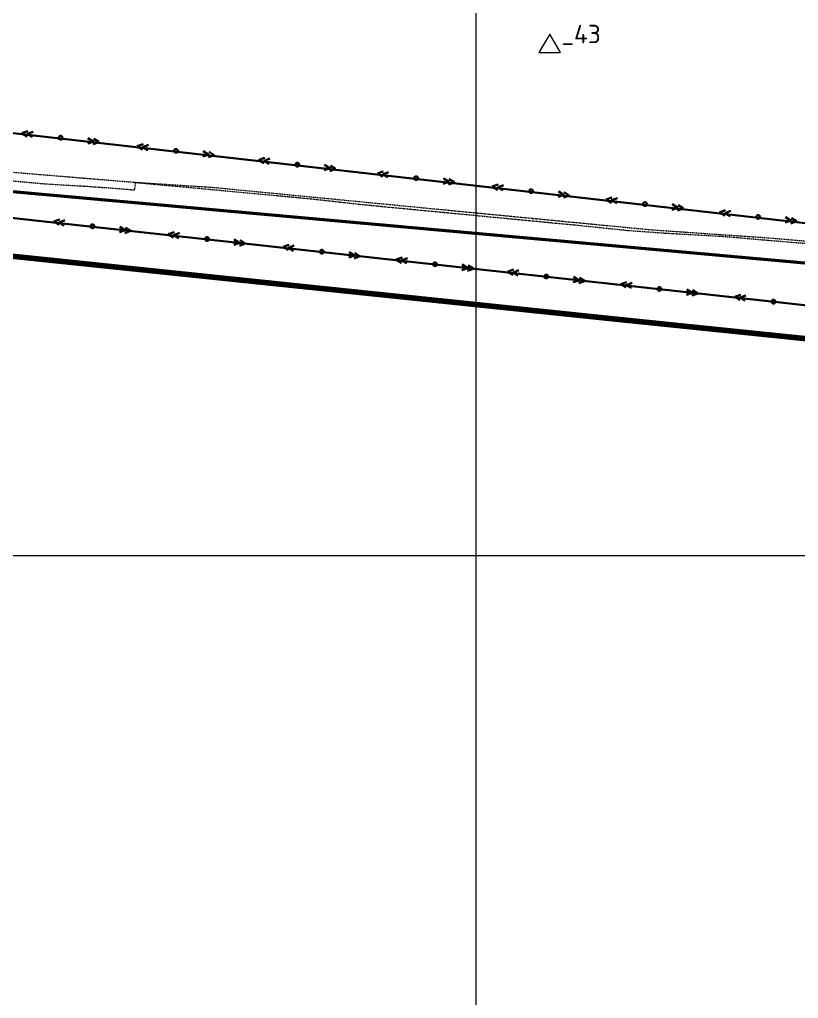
# Model space of a CAD drawing. Header units: millimetres. Extents: x 519 to 9564855, y -810 to 5021775.
# Drawn here: x 9525257 to 9526525, y 4994278 to 4995873 of the extents above; entities that cross this region are included whole.
import ezdxf

# ---------------------------------------------------------------- set-up
doc = ezdxf.new("R2010")
doc.units = ezdxf.units.MM
doc.header["$LTSCALE"] = 2
doc.header["$MEASUREMENT"] = 0
doc.linetypes.add('Podzemka', pattern=[5, 2, -1, 2])
for name, color, linetype in [('AL_PIP_CRUDE OIL', 210, 'Continuous'), ('CONTROL', 7, 'Continuous'), ('GRID_PULKOVO', 7, 'Continuous'), ('ROAD_ASF', 9, 'Continuous'), ('ROAD_GROUND', 9, 'Continuous')]:
    doc.layers.add(name, color=color, linetype=linetype)
for name, color, linetype, lineweight in [('Водопровод', 5, 'Continuous', 30), ('Электро', 1, 'Continuous', 30), ('Электроснаб', 1, 'Continuous', 18), ('Электроснабжене', 1, 'Continuous', 18)]:
    doc.layers.add(name, color=color, linetype=linetype, lineweight=lineweight)
doc.styles.add('Elect', font='isocpeur.ttf')

msp = doc.modelspace()

# ---------------------------------------------------------------- linework, layer by layer
at = {"layer": 'AL_PIP_CRUDE OIL', "lineweight": 60, "const_width": 5}
msp.add_lwpolyline([(9523408.96955, 5008589.07215), (9522866.96955, 5008436.07215), (9522326.96955, 5007087.07215), (9522313.96594, 5006750.08943), (9522363.50455, 5006330.19015), (9523532.73502, 5003851.53167), (9523509.9659, 5003501.17422), (9523544.63322, 5003488.85485), (9523203.95221, 5002551.92724), (9523207.94138, 5002504.46778), (9521587.24018, 4997999.63007), (9523708.12981, 4995731.08727), (9526814.15531, 4995451.17542), (9528489.4409, 4995215.37355), (9528594.43514, 4995358.95224), (9530593.64001, 4995059.64331), (9530879.24426, 4994914.43479), (9530977.35799, 4994842.68501), (9531002.94658, 4994841.81396), (9531002.94658, 4994841.81396), (9531002.94648, 4994841.81391)], dxfattribs=at)
at = {"layer": 'CONTROL', "color": 6, "lineweight": 0}
for p, q in [((9526120.14003, 4995849.36605), (9526102.73011, 4995819.34812)), ((9526120.14003, 4995849.36605), (9526102.73011, 4995819.34812)), ((9526137.54995, 4995819.34812), (9526120.14003, 4995849.36605)), ((9526137.54995, 4995819.34812), (9526120.14003, 4995849.36605)), ((9526102.73011, 4995819.34812), (9526137.54995, 4995819.34812)), ((9526102.73011, 4995819.34812), (9526137.54995, 4995819.34812))]:
    msp.add_line(p, q, dxfattribs=at)
at = {"layer": 'GRID_PULKOVO', "lineweight": 0}
for p, q in [((9526000, 5011000), (9526000, 4992000)), ((9519000, 4995000), (9533000, 4995000))]:
    msp.add_line(p, q, dxfattribs=at)
at = {"layer": 'ROAD_ASF', "lineweight": 0}
for points in [[(9528298.2867, 4995168.93136), (9526231.21481, 4995381.48735), (9523869.78115, 4995627.69086), (9523645.75861, 4995653.60503), (9523591.51173, 4995661.52648), (9523474.39828, 4995680.98455), (9523360.83194, 4995715.36281), (9523200.35695, 4995774.30053), (9522942.1872, 4995891.78385), (9522657.92062, 4996081.52179), (9522497.5187, 4996228.7826), (9521885.14489, 4996878.97331), (9521737.23529, 4997056.36456), (9521526.30791, 4997406.20512)], [(9528299.337, 4995174.855), (9526231.837, 4995387.455), (9523870.437, 4995633.655), (9523646.537, 4995659.555), (9523592.437, 4995667.455), (9523475.76488, 4995686.83974), (9523362.737, 4995721.055), (9523202.637, 4995779.855), (9522945.1143, 4995897.04387), (9522661.637, 4996086.255), (9522501.737, 4996233.055), (9521889.637, 4996882.955), (9521742.137, 4997059.855), (9521531.837, 4997408.655)]]:
    msp.add_lwpolyline(points, dxfattribs=at)
at = {"layer": 'ROAD_GROUND', "color": 8, "lineweight": 0, "const_width": 9}
msp.add_lwpolyline([(9528298.81185, 4995171.89318), (9526231.52379, 4995384.4714), (9523870.10908, 4995630.67293), (9523646.14781, 4995656.58002), (9523591.97436, 4995664.49074), (9523475.08158, 4995683.91215), (9523361.78447, 4995718.2089), (9523201.49697, 4995777.07777), (9522943.65075, 4995894.41386), (9522659.77881, 4996083.8884), (9522499.62785, 4996230.9188), (9521887.39094, 4996880.96416), (9521739.68614, 4997058.10978), (9521529.07245, 4997407.43006)], dxfattribs=at)
at = {"layer": 'Водопровод', "linetype": 'Podzemka', "lineweight": 0, "ltscale": 0.5}
for points in [[(9521809.05861, 4997801.17492), (9522321.28486, 4997251.24444), (9522848.09461, 4996690.34295), (9523018.04254, 4996508.29052), (9523474.44343, 4996019.34995), (9523726.43358, 4995763.56926), (9523744.07352, 4995759.63526), (9524100.88532, 4995720.85887), (9524418.9719, 4995696.8346), (9524721.48043, 4995667.5756), (9525443.73324, 4995607.90442), (9525570.37635, 4995599.69793), (9526108.40371, 4995547.55865), (9526286.02644, 4995530.48459), (9526475.15533, 4995517.41433), (9526683.99455, 4995499.87704), (9526817.43808, 4995482.55757), (9527010.89284, 4995452.72098), (9527327.42458, 4995409.488), (9527594.44513, 4995374.98379), (9527801.7804, 4995344.91779)], [(9526619.19127, 4995500.90065), (9526467.72208, 4995513.589), (9526400.7494, 4995519.35715), (9526308.73709, 4995524.43746), (9526247.05585, 4995528.92859), (9526161.6782, 4995537.76436), (9525988.85229, 4995554.3441), (9525819.39589, 4995570.64559), (9525724.48014, 4995581.10008), (9525445.42851, 4995607.0655), (9525443.89333, 4995594.70901), (9525426.65275, 4995596.48759), (9525367.90968, 4995600.6669), (9525295.64245, 4995605.01899), (9525140.60436, 4995619.3383)]]:
    msp.add_lwpolyline(points, dxfattribs=at)
at = {"layer": 'Электро'}
for p, q in [((9523675.71145, 4995866.21379), (9529559.83969, 4995197.83227)), ((9529578.83595, 4995072.17117), (9523696.51523, 4995720.48046)), ((9525270.37211, 4995691.23696), (9525260.81773, 4995687.79231)), ((9525260.81773, 4995687.79231), (9525269.33845, 4995682.4704)), ((9525269.81098, 4995686.47797), (9525279.14426, 4995690.20265)), ((9525278.14014, 4995681.68655), (9525269.81098, 4995686.47797)), ((9525377.3916, 4995674.30118), (9525367.86675, 4995671.10699)), ((9525377.6127, 4995674.02115), (9525368.39914, 4995679.93267)), ((9525386.16375, 4995673.26686), (9525376.86, 4995669.79266)), ((9525386.19328, 4995673.51734), (9525377.89366, 4995678.55922)), ((9525458.14922, 4995669.90725), (9525448.59484, 4995666.4626)), ((9525457.5881, 4995665.14826), (9525466.92138, 4995668.87294)), ((9525448.59484, 4995666.4626), (9525457.11557, 4995661.14069)), ((9525465.91726, 4995660.35684), (9525457.5881, 4995665.14826)), ((9525565.16871, 4995652.97147), (9525555.64386, 4995649.77728)), ((9525565.38981, 4995652.69144), (9525556.17625, 4995658.60296)), ((9525573.94087, 4995651.93715), (9525564.63712, 4995648.46295)), ((9525573.9704, 4995652.18762), (9525565.67078, 4995657.22951)), ((9525655.5883, 4995647.48003), (9525646.03392, 4995644.03538)), ((9525646.03392, 4995644.03538), (9525654.55464, 4995638.71347)), ((9525655.02717, 4995642.72104), (9525664.36045, 4995646.44572)), ((9525663.35633, 4995637.92962), (9525655.02717, 4995642.72104)), ((9525762.82889, 4995630.26422), (9525753.61533, 4995636.17574)), ((9525762.60779, 4995630.54425), (9525753.08294, 4995627.35007)), ((9525771.37994, 4995629.50993), (9525762.0762, 4995626.03573)), ((9525771.40947, 4995629.76041), (9525763.10985, 4995634.80229)), ((9525849.10707, 4995625.49812), (9525839.55269, 4995622.05347)), ((9525839.55269, 4995622.05347), (9525848.07341, 4995616.73156)), ((9525848.54594, 4995620.73913), (9525857.87923, 4995624.46381)), ((9525856.8751, 4995615.94771), (9525848.54594, 4995620.73913)), ((9525956.12656, 4995608.56234), (9525946.60171, 4995605.36816)), ((9525956.34766, 4995608.28232), (9525947.1341, 4995614.19383)), ((9525964.89871, 4995607.52802), (9525955.59497, 4995604.05382)), ((9525964.92825, 4995607.7785), (9525956.62862, 4995612.82038)), ((9526036.25747, 4995604.2396), (9526026.70309, 4995600.79495)), ((9526026.70309, 4995600.79495), (9526035.22382, 4995595.47304)), ((9526035.69634, 4995599.48061), (9526045.02963, 4995603.20529)), ((9526044.02551, 4995594.68919), (9526035.69634, 4995599.48061)), ((9526143.49806, 4995587.02379), (9526134.2845, 4995592.93531)), ((9526152.07865, 4995586.51997), (9526143.77902, 4995591.56186)), ((9526143.27696, 4995587.30382), (9526133.75211, 4995584.10963)), ((9526152.04912, 4995586.2695), (9526142.74537, 4995582.7953)), ((9526221.58588, 4995583.18804), (9526212.0315, 4995579.74339)), ((9526212.0315, 4995579.74339), (9526220.55223, 4995574.42147)), ((9526221.02475, 4995578.42905), (9526230.35804, 4995582.15373)), ((9526229.35392, 4995573.63763), (9526221.02475, 4995578.42905)), ((9526328.82647, 4995565.97223), (9526319.61291, 4995571.88375)), ((9526328.60537, 4995566.25226), (9526319.08052, 4995563.05807)), ((9526337.37753, 4995565.21794), (9526328.07378, 4995561.74373)), ((9526337.40706, 4995565.46841), (9526329.10743, 4995570.5103)), ((9526406.09353, 4995562.22971), (9526396.53915, 4995558.78506)), ((9526396.53915, 4995558.78506), (9526405.05987, 4995553.46314)), ((9526405.5324, 4995557.47072), (9526414.86568, 4995561.1954)), ((9526413.86156, 4995552.6793), (9526405.5324, 4995557.47072)), ((9525322.07551, 4995547.09054), (9525312.50381, 4995543.69431)), ((9525312.50381, 4995543.69431), (9525320.99749, 4995538.32932)), ((9525321.4903, 4995542.33445), (9525330.84232, 4995546.01183)), ((9525329.79509, 4995537.50093), (9525321.4903, 4995542.33445)), ((9526513.11302, 4995545.29393), (9526503.58817, 4995542.09974)), ((9526513.33412, 4995545.0139), (9526504.12056, 4995550.92542)), ((9526521.88517, 4995544.25961), (9526512.58142, 4995540.7854)), ((9526521.9147, 4995544.51008), (9526513.61508, 4995549.55197)), ((9525429.00789, 4995529.61316), (9525419.46699, 4995526.46724)), ((9525429.22757, 4995529.33202), (9525420.04405, 4995535.2901)), ((9525437.77469, 4995528.53444), (9525428.45347, 4995525.10738)), ((9525437.80549, 4995528.78476), (9525429.5315, 4995533.86861)), ((9525508.65828, 4995526.49676), (9525499.08659, 4995523.10052)), ((9525508.07307, 4995521.74066), (9525517.42509, 4995525.41804)), ((9525499.08659, 4995523.10052), (9525507.58026, 4995517.73554)), ((9525516.37787, 4995516.90714), (9525508.07307, 4995521.74066)), ((9525615.59066, 4995509.01937), (9525606.04976, 4995505.87345)), ((9525615.81034, 4995508.73823), (9525606.62683, 4995514.69632)), ((9525624.35747, 4995507.94066), (9525615.03625, 4995504.5136)), ((9525624.38827, 4995508.19098), (9525616.11427, 4995513.27482)), ((9525695.51319, 4995505.87293), (9525685.94149, 4995502.4767)), ((9525685.94149, 4995502.4767), (9525694.43516, 4995497.11171)), ((9525694.92798, 4995501.11684), (9525704.28, 4995504.79422)), ((9525703.23277, 4995496.28332), (9525694.92798, 4995501.11684)), ((9525802.66525, 4995488.11441), (9525793.48173, 4995494.07249)), ((9525811.24317, 4995487.56715), (9525802.96918, 4995492.651)), ((9525802.44557, 4995488.39555), (9525792.90467, 4995485.24963)), ((9525811.21237, 4995487.31683), (9525801.89115, 4995483.88977)), ((9525879.86944, 4995485.5249), (9525870.29775, 4995482.12866)), ((9525870.29775, 4995482.12866), (9525878.79142, 4995476.76367)), ((9525879.28423, 4995480.7688), (9525888.63625, 4995484.44618)), ((9525887.58903, 4995475.93528), (9525879.28423, 4995480.7688)), ((9525986.80182, 4995468.04751), (9525977.26092, 4995464.90159)), ((9525987.0215, 4995467.76637), (9525977.83799, 4995473.72446)), ((9525995.56862, 4995466.9688), (9525986.24741, 4995463.54174)), ((9525995.59942, 4995467.21912), (9525987.32543, 4995472.30296)), ((9526061.07176, 4995465.52497), (9526051.50006, 4995462.12873)), ((9526051.50006, 4995462.12873), (9526059.99373, 4995456.76375)), ((9526060.48654, 4995460.76888), (9526069.83857, 4995464.44626)), ((9526068.79134, 4995455.93535), (9526060.48654, 4995460.76888)), ((9526168.00414, 4995448.04758), (9526158.46324, 4995444.90166)), ((9526168.22382, 4995447.76644), (9526159.0403, 4995453.72453)), ((9526176.77094, 4995446.96887), (9526167.44972, 4995443.54181)), ((9526176.80174, 4995447.21919), (9526168.52775, 4995452.30303)), ((9526245.42801, 4995445.17693), (9526235.85631, 4995441.7807)), ((9526235.85631, 4995441.7807), (9526244.34998, 4995436.41571)), ((9526244.84279, 4995440.42084), (9526254.19482, 4995444.09822)), ((9526253.14759, 4995435.58732), (9526244.84279, 4995440.42084)), ((9526352.58006, 4995427.41841), (9526343.39655, 4995433.37649)), ((9526361.15799, 4995426.87115), (9526352.884, 4995431.95499)), ((9526352.36038, 4995427.69955), (9526342.81948, 4995424.55363)), ((9526361.12719, 4995426.62083), (9526351.80597, 4995423.19377)), ((9526430.95947, 4995424.69918), (9526421.38778, 4995421.30295)), ((9526421.38778, 4995421.30295), (9526429.88145, 4995415.93796)), ((9526430.37426, 4995419.94309), (9526439.72628, 4995423.62047)), ((9526438.67906, 4995415.10957), (9526430.37426, 4995419.94309))]:
    msp.add_line(p, q, dxfattribs=at)
for centre, start, end in [((9525323.95938, 4995680.31748), 283.87180398, 103.87180398), ((9525323.95938, 4995680.31748), 103.87180398, 283.87180398), ((9525511.7365, 4995658.98777), 103.8718042, 283.8718042), ((9525511.7365, 4995658.98777), 283.8718042, 103.8718042), ((9525709.17557, 4995636.56055), 103.87180661, 283.87180661), ((9525709.17557, 4995636.56055), 283.87180661, 103.87180661), ((9525902.69434, 4995614.57864), 103.87180617, 283.87180617), ((9525902.69434, 4995614.57864), 283.87180617, 103.87180617), ((9526089.84475, 4995593.32012), 103.87181321, 283.87181321), ((9526089.84475, 4995593.32012), 283.87181321, 103.87181321), ((9526275.17316, 4995572.26855), 103.87180639, 283.87180639), ((9526275.17316, 4995572.26855), 283.87180639, 103.87180639), ((9526459.6808, 4995551.31022), 103.87181343, 283.87181343), ((9526459.6808, 4995551.31022), 283.87181343, 103.87181343), ((9525375.60681, 4995535.89989), 103.58174038, 283.58174038), ((9525375.60681, 4995535.89989), 283.58174038, 103.58174038), ((9525562.18959, 4995515.30611), 103.58173127, 283.58173127), ((9525562.18959, 4995515.30611), 283.58173127, 103.58173127), ((9525749.04449, 4995494.68229), 103.58173818, 283.58173808), ((9525749.04449, 4995494.68229), 283.58173808, 103.58173818), ((9525933.40075, 4995474.33425), 103.58174027, 283.58174038), ((9525933.40075, 4995474.33425), 283.58174038, 103.58174027), ((9526114.60306, 4995454.33432), 103.58173818, 283.58173818), ((9526114.60306, 4995454.33432), 283.58173818, 103.58173818), ((9526298.95931, 4995433.98628), 103.58173093, 283.58173093), ((9526298.95931, 4995433.98628), 283.58173093, 103.58173093), ((9526484.49078, 4995413.50853), 103.58172907, 283.58172907), ((9526484.49078, 4995413.50853), 283.58172907, 103.58172907)]:
    msp.add_arc(centre, 3, start, end, dxfattribs=at)
at = {"layer": 'Электроснаб', "color": 1, "lineweight": 0}
for p, q in [((9523675.71145, 4995866.21379), (9529559.83969, 4995197.83227)), ((9529578.83595, 4995072.17117), (9523696.51523, 4995720.48046)), ((9525270.37211, 4995691.23696), (9525260.81773, 4995687.79231)), ((9525260.81773, 4995687.79231), (9525269.33845, 4995682.4704)), ((9525269.81098, 4995686.47797), (9525279.14426, 4995690.20265)), ((9525278.14014, 4995681.68655), (9525269.81098, 4995686.47797)), ((9525377.3916, 4995674.30118), (9525367.86675, 4995671.10699)), ((9525377.6127, 4995674.02115), (9525368.39914, 4995679.93267)), ((9525386.16375, 4995673.26686), (9525376.86, 4995669.79266)), ((9525386.19328, 4995673.51734), (9525377.89366, 4995678.55922)), ((9525458.14922, 4995669.90725), (9525448.59484, 4995666.4626)), ((9525457.5881, 4995665.14826), (9525466.92138, 4995668.87294)), ((9525448.59484, 4995666.4626), (9525457.11557, 4995661.14069)), ((9525465.91726, 4995660.35684), (9525457.5881, 4995665.14826)), ((9525565.16871, 4995652.97147), (9525555.64386, 4995649.77728)), ((9525565.38981, 4995652.69144), (9525556.17625, 4995658.60296)), ((9525573.94087, 4995651.93715), (9525564.63712, 4995648.46295)), ((9525573.9704, 4995652.18762), (9525565.67078, 4995657.22951)), ((9525655.5883, 4995647.48003), (9525646.03392, 4995644.03538)), ((9525646.03392, 4995644.03538), (9525654.55464, 4995638.71347)), ((9525655.02717, 4995642.72104), (9525664.36045, 4995646.44572)), ((9525663.35633, 4995637.92962), (9525655.02717, 4995642.72104)), ((9525762.82889, 4995630.26422), (9525753.61533, 4995636.17574)), ((9525762.60779, 4995630.54425), (9525753.08294, 4995627.35007)), ((9525771.37994, 4995629.50993), (9525762.0762, 4995626.03573)), ((9525771.40947, 4995629.76041), (9525763.10985, 4995634.80229)), ((9525849.10707, 4995625.49812), (9525839.55269, 4995622.05347)), ((9525839.55269, 4995622.05347), (9525848.07341, 4995616.73156)), ((9525848.54594, 4995620.73913), (9525857.87923, 4995624.46381)), ((9525856.8751, 4995615.94771), (9525848.54594, 4995620.73913)), ((9525956.12656, 4995608.56234), (9525946.60171, 4995605.36816)), ((9525956.34766, 4995608.28232), (9525947.1341, 4995614.19383)), ((9525964.89871, 4995607.52802), (9525955.59497, 4995604.05382)), ((9525964.92825, 4995607.7785), (9525956.62862, 4995612.82038)), ((9526036.25747, 4995604.2396), (9526026.70309, 4995600.79495)), ((9526026.70309, 4995600.79495), (9526035.22382, 4995595.47304)), ((9526035.69634, 4995599.48061), (9526045.02963, 4995603.20529)), ((9526044.02551, 4995594.68919), (9526035.69634, 4995599.48061)), ((9526143.49806, 4995587.02379), (9526134.2845, 4995592.93531)), ((9526152.07865, 4995586.51997), (9526143.77902, 4995591.56186)), ((9526143.27696, 4995587.30382), (9526133.75211, 4995584.10963)), ((9526152.04912, 4995586.2695), (9526142.74537, 4995582.7953)), ((9526221.58588, 4995583.18804), (9526212.0315, 4995579.74339)), ((9526212.0315, 4995579.74339), (9526220.55223, 4995574.42147)), ((9526221.02475, 4995578.42905), (9526230.35804, 4995582.15373)), ((9526229.35392, 4995573.63763), (9526221.02475, 4995578.42905)), ((9526328.82647, 4995565.97223), (9526319.61291, 4995571.88375)), ((9526328.60537, 4995566.25226), (9526319.08052, 4995563.05807)), ((9526337.37753, 4995565.21794), (9526328.07378, 4995561.74373)), ((9526337.40706, 4995565.46841), (9526329.10743, 4995570.5103)), ((9526406.09353, 4995562.22971), (9526396.53915, 4995558.78506)), ((9526396.53915, 4995558.78506), (9526405.05987, 4995553.46314)), ((9526405.5324, 4995557.47072), (9526414.86568, 4995561.1954)), ((9526413.86156, 4995552.6793), (9526405.5324, 4995557.47072)), ((9525322.07551, 4995547.09054), (9525312.50381, 4995543.69431)), ((9525312.50381, 4995543.69431), (9525320.99749, 4995538.32932)), ((9525321.4903, 4995542.33445), (9525330.84232, 4995546.01183)), ((9525329.79509, 4995537.50093), (9525321.4903, 4995542.33445)), ((9526513.11302, 4995545.29393), (9526503.58817, 4995542.09974)), ((9526513.33412, 4995545.0139), (9526504.12056, 4995550.92542)), ((9526521.88517, 4995544.25961), (9526512.58142, 4995540.7854)), ((9526521.9147, 4995544.51008), (9526513.61508, 4995549.55197)), ((9525429.00789, 4995529.61316), (9525419.46699, 4995526.46724)), ((9525429.22757, 4995529.33202), (9525420.04405, 4995535.2901)), ((9525437.77469, 4995528.53444), (9525428.45347, 4995525.10738)), ((9525437.80549, 4995528.78476), (9525429.5315, 4995533.86861)), ((9525508.65828, 4995526.49676), (9525499.08659, 4995523.10052)), ((9525508.07307, 4995521.74066), (9525517.42509, 4995525.41804)), ((9525499.08659, 4995523.10052), (9525507.58026, 4995517.73554)), ((9525516.37787, 4995516.90714), (9525508.07307, 4995521.74066)), ((9525615.59066, 4995509.01937), (9525606.04976, 4995505.87345)), ((9525615.81034, 4995508.73823), (9525606.62683, 4995514.69632)), ((9525624.35747, 4995507.94066), (9525615.03625, 4995504.5136)), ((9525624.38827, 4995508.19098), (9525616.11427, 4995513.27482)), ((9525695.51319, 4995505.87293), (9525685.94149, 4995502.4767)), ((9525685.94149, 4995502.4767), (9525694.43516, 4995497.11171)), ((9525694.92798, 4995501.11684), (9525704.28, 4995504.79422)), ((9525703.23277, 4995496.28332), (9525694.92798, 4995501.11684)), ((9525802.66525, 4995488.11441), (9525793.48173, 4995494.07249)), ((9525811.24317, 4995487.56715), (9525802.96918, 4995492.651)), ((9525802.44557, 4995488.39555), (9525792.90467, 4995485.24963)), ((9525811.21237, 4995487.31683), (9525801.89115, 4995483.88977)), ((9525879.86944, 4995485.5249), (9525870.29775, 4995482.12866)), ((9525870.29775, 4995482.12866), (9525878.79142, 4995476.76367)), ((9525879.28423, 4995480.7688), (9525888.63625, 4995484.44618)), ((9525887.58903, 4995475.93528), (9525879.28423, 4995480.7688)), ((9525986.80182, 4995468.04751), (9525977.26092, 4995464.90159)), ((9525987.0215, 4995467.76637), (9525977.83799, 4995473.72446)), ((9525995.56862, 4995466.9688), (9525986.24741, 4995463.54174)), ((9525995.59942, 4995467.21912), (9525987.32543, 4995472.30296)), ((9526061.07176, 4995465.52497), (9526051.50006, 4995462.12873)), ((9526051.50006, 4995462.12873), (9526059.99373, 4995456.76375)), ((9526060.48654, 4995460.76888), (9526069.83857, 4995464.44626)), ((9526068.79134, 4995455.93535), (9526060.48654, 4995460.76888)), ((9526168.00414, 4995448.04758), (9526158.46324, 4995444.90166)), ((9526168.22382, 4995447.76644), (9526159.0403, 4995453.72453)), ((9526176.77094, 4995446.96887), (9526167.44972, 4995443.54181)), ((9526176.80174, 4995447.21919), (9526168.52775, 4995452.30303)), ((9526245.42801, 4995445.17693), (9526235.85631, 4995441.7807)), ((9526235.85631, 4995441.7807), (9526244.34998, 4995436.41571)), ((9526244.84279, 4995440.42084), (9526254.19482, 4995444.09822)), ((9526253.14759, 4995435.58732), (9526244.84279, 4995440.42084)), ((9526352.58006, 4995427.41841), (9526343.39655, 4995433.37649)), ((9526361.15799, 4995426.87115), (9526352.884, 4995431.95499)), ((9526352.36038, 4995427.69955), (9526342.81948, 4995424.55363)), ((9526361.12719, 4995426.62083), (9526351.80597, 4995423.19377)), ((9526430.95947, 4995424.69918), (9526421.38778, 4995421.30295)), ((9526421.38778, 4995421.30295), (9526429.88145, 4995415.93796)), ((9526430.37426, 4995419.94309), (9526439.72628, 4995423.62047)), ((9526438.67906, 4995415.10957), (9526430.37426, 4995419.94309))]:
    msp.add_line(p, q, dxfattribs=at)
for centre, start, end in [((9525323.95938, 4995680.31748), 283.87180398, 103.87180398), ((9525323.95938, 4995680.31748), 103.87180398, 283.87180398), ((9525511.7365, 4995658.98777), 103.8718042, 283.8718042), ((9525511.7365, 4995658.98777), 283.8718042, 103.8718042), ((9525709.17557, 4995636.56055), 103.87180661, 283.87180661), ((9525709.17557, 4995636.56055), 283.87180661, 103.87180661), ((9525902.69434, 4995614.57864), 103.87180617, 283.87180617), ((9525902.69434, 4995614.57864), 283.87180617, 103.87180617), ((9526089.84475, 4995593.32012), 103.87181321, 283.87181321), ((9526089.84475, 4995593.32012), 283.87181321, 103.87181321), ((9526275.17316, 4995572.26855), 103.87180639, 283.87180639), ((9526275.17316, 4995572.26855), 283.87180639, 103.87180639), ((9526459.6808, 4995551.31022), 103.87181343, 283.87181343), ((9526459.6808, 4995551.31022), 283.87181343, 103.87181343), ((9525375.60681, 4995535.89989), 103.58174038, 283.58174038), ((9525375.60681, 4995535.89989), 283.58174038, 103.58174038), ((9525562.18959, 4995515.30611), 103.58173127, 283.58173127), ((9525562.18959, 4995515.30611), 283.58173127, 103.58173127), ((9525749.04449, 4995494.68229), 103.58173818, 283.58173808), ((9525749.04449, 4995494.68229), 283.58173808, 103.58173818), ((9525933.40075, 4995474.33425), 103.58174027, 283.58174038), ((9525933.40075, 4995474.33425), 283.58174038, 103.58174027), ((9526114.60306, 4995454.33432), 103.58173818, 283.58173818), ((9526114.60306, 4995454.33432), 283.58173818, 103.58173818), ((9526298.95931, 4995433.98628), 103.58173093, 283.58173093), ((9526298.95931, 4995433.98628), 283.58173093, 103.58173093), ((9526484.49078, 4995413.50853), 103.58172907, 283.58172907), ((9526484.49078, 4995413.50853), 283.58172907, 103.58172907)]:
    msp.add_arc(centre, 3, start, end, dxfattribs=at)
at = {"layer": 'Электроснабжене', "color": 1, "lineweight": 0}
for p, q in [((9523675.71145, 4995866.21379), (9529559.83969, 4995197.83227)), ((9529578.83595, 4995072.17117), (9523696.51523, 4995720.48046)), ((9525270.37211, 4995691.23696), (9525260.81773, 4995687.79231)), ((9525260.81773, 4995687.79231), (9525269.33845, 4995682.4704)), ((9525269.81098, 4995686.47797), (9525279.14426, 4995690.20265)), ((9525278.14014, 4995681.68655), (9525269.81098, 4995686.47797)), ((9525377.3916, 4995674.30118), (9525367.86675, 4995671.10699)), ((9525377.6127, 4995674.02115), (9525368.39914, 4995679.93267)), ((9525386.16375, 4995673.26686), (9525376.86, 4995669.79266)), ((9525386.19328, 4995673.51734), (9525377.89366, 4995678.55922)), ((9525458.14922, 4995669.90725), (9525448.59484, 4995666.4626)), ((9525457.5881, 4995665.14826), (9525466.92138, 4995668.87294)), ((9525448.59484, 4995666.4626), (9525457.11557, 4995661.14069)), ((9525465.91726, 4995660.35684), (9525457.5881, 4995665.14826)), ((9525565.16871, 4995652.97147), (9525555.64386, 4995649.77728)), ((9525565.38981, 4995652.69144), (9525556.17625, 4995658.60296)), ((9525573.94087, 4995651.93715), (9525564.63712, 4995648.46295)), ((9525573.9704, 4995652.18762), (9525565.67078, 4995657.22951)), ((9525655.5883, 4995647.48003), (9525646.03392, 4995644.03538)), ((9525646.03392, 4995644.03538), (9525654.55464, 4995638.71347)), ((9525655.02717, 4995642.72104), (9525664.36045, 4995646.44572)), ((9525663.35633, 4995637.92962), (9525655.02717, 4995642.72104)), ((9525762.82889, 4995630.26422), (9525753.61533, 4995636.17574)), ((9525762.60779, 4995630.54425), (9525753.08294, 4995627.35007)), ((9525771.37994, 4995629.50993), (9525762.0762, 4995626.03573)), ((9525771.40947, 4995629.76041), (9525763.10985, 4995634.80229)), ((9525849.10707, 4995625.49812), (9525839.55269, 4995622.05347)), ((9525839.55269, 4995622.05347), (9525848.07341, 4995616.73156)), ((9525848.54594, 4995620.73913), (9525857.87923, 4995624.46381)), ((9525856.8751, 4995615.94771), (9525848.54594, 4995620.73913)), ((9525956.12656, 4995608.56234), (9525946.60171, 4995605.36816)), ((9525956.34766, 4995608.28232), (9525947.1341, 4995614.19383)), ((9525964.89871, 4995607.52802), (9525955.59497, 4995604.05382)), ((9525964.92825, 4995607.7785), (9525956.62862, 4995612.82038)), ((9526036.25747, 4995604.2396), (9526026.70309, 4995600.79495)), ((9526026.70309, 4995600.79495), (9526035.22382, 4995595.47304)), ((9526035.69634, 4995599.48061), (9526045.02963, 4995603.20529)), ((9526044.02551, 4995594.68919), (9526035.69634, 4995599.48061)), ((9526143.49806, 4995587.02379), (9526134.2845, 4995592.93531)), ((9526152.07865, 4995586.51997), (9526143.77902, 4995591.56186)), ((9526143.27696, 4995587.30382), (9526133.75211, 4995584.10963)), ((9526152.04912, 4995586.2695), (9526142.74537, 4995582.7953)), ((9526221.58588, 4995583.18804), (9526212.0315, 4995579.74339)), ((9526212.0315, 4995579.74339), (9526220.55223, 4995574.42147)), ((9526221.02475, 4995578.42905), (9526230.35804, 4995582.15373)), ((9526229.35392, 4995573.63763), (9526221.02475, 4995578.42905)), ((9526328.82647, 4995565.97223), (9526319.61291, 4995571.88375)), ((9526328.60537, 4995566.25226), (9526319.08052, 4995563.05807)), ((9526337.37753, 4995565.21794), (9526328.07378, 4995561.74373)), ((9526337.40706, 4995565.46841), (9526329.10743, 4995570.5103)), ((9526406.09353, 4995562.22971), (9526396.53915, 4995558.78506)), ((9526396.53915, 4995558.78506), (9526405.05987, 4995553.46314)), ((9526405.5324, 4995557.47072), (9526414.86568, 4995561.1954)), ((9526413.86156, 4995552.6793), (9526405.5324, 4995557.47072)), ((9525322.07551, 4995547.09054), (9525312.50381, 4995543.69431)), ((9525312.50381, 4995543.69431), (9525320.99749, 4995538.32932)), ((9525321.4903, 4995542.33445), (9525330.84232, 4995546.01183)), ((9525329.79509, 4995537.50093), (9525321.4903, 4995542.33445)), ((9526513.11302, 4995545.29393), (9526503.58817, 4995542.09974)), ((9526513.33412, 4995545.0139), (9526504.12056, 4995550.92542)), ((9526521.88517, 4995544.25961), (9526512.58142, 4995540.7854)), ((9526521.9147, 4995544.51008), (9526513.61508, 4995549.55197)), ((9525429.00789, 4995529.61316), (9525419.46699, 4995526.46724)), ((9525429.22757, 4995529.33202), (9525420.04405, 4995535.2901)), ((9525437.77469, 4995528.53444), (9525428.45347, 4995525.10738)), ((9525437.80549, 4995528.78476), (9525429.5315, 4995533.86861)), ((9525508.65828, 4995526.49676), (9525499.08659, 4995523.10052)), ((9525508.07307, 4995521.74066), (9525517.42509, 4995525.41804)), ((9525499.08659, 4995523.10052), (9525507.58026, 4995517.73554)), ((9525516.37787, 4995516.90714), (9525508.07307, 4995521.74066)), ((9525615.59066, 4995509.01937), (9525606.04976, 4995505.87345)), ((9525615.81034, 4995508.73823), (9525606.62683, 4995514.69632)), ((9525624.35747, 4995507.94066), (9525615.03625, 4995504.5136)), ((9525624.38827, 4995508.19098), (9525616.11427, 4995513.27482)), ((9525695.51319, 4995505.87293), (9525685.94149, 4995502.4767)), ((9525685.94149, 4995502.4767), (9525694.43516, 4995497.11171)), ((9525694.92798, 4995501.11684), (9525704.28, 4995504.79422)), ((9525703.23277, 4995496.28332), (9525694.92798, 4995501.11684)), ((9525802.66525, 4995488.11441), (9525793.48173, 4995494.07249)), ((9525811.24317, 4995487.56715), (9525802.96918, 4995492.651)), ((9525802.44557, 4995488.39555), (9525792.90467, 4995485.24963)), ((9525811.21237, 4995487.31683), (9525801.89115, 4995483.88977)), ((9525879.86944, 4995485.5249), (9525870.29775, 4995482.12866)), ((9525870.29775, 4995482.12866), (9525878.79142, 4995476.76367)), ((9525879.28423, 4995480.7688), (9525888.63625, 4995484.44618)), ((9525887.58903, 4995475.93528), (9525879.28423, 4995480.7688)), ((9525986.80182, 4995468.04751), (9525977.26092, 4995464.90159)), ((9525987.0215, 4995467.76637), (9525977.83799, 4995473.72446)), ((9525995.56862, 4995466.9688), (9525986.24741, 4995463.54174)), ((9525995.59942, 4995467.21912), (9525987.32543, 4995472.30296)), ((9526061.07176, 4995465.52497), (9526051.50006, 4995462.12873)), ((9526051.50006, 4995462.12873), (9526059.99373, 4995456.76375)), ((9526060.48654, 4995460.76888), (9526069.83857, 4995464.44626)), ((9526068.79134, 4995455.93535), (9526060.48654, 4995460.76888)), ((9526168.00414, 4995448.04758), (9526158.46324, 4995444.90166)), ((9526168.22382, 4995447.76644), (9526159.0403, 4995453.72453)), ((9526176.77094, 4995446.96887), (9526167.44972, 4995443.54181)), ((9526176.80174, 4995447.21919), (9526168.52775, 4995452.30303)), ((9526245.42801, 4995445.17693), (9526235.85631, 4995441.7807)), ((9526235.85631, 4995441.7807), (9526244.34998, 4995436.41571)), ((9526244.84279, 4995440.42084), (9526254.19482, 4995444.09822)), ((9526253.14759, 4995435.58732), (9526244.84279, 4995440.42084)), ((9526352.58006, 4995427.41841), (9526343.39655, 4995433.37649)), ((9526361.15799, 4995426.87115), (9526352.884, 4995431.95499)), ((9526352.36038, 4995427.69955), (9526342.81948, 4995424.55363)), ((9526361.12719, 4995426.62083), (9526351.80597, 4995423.19377)), ((9526430.95947, 4995424.69918), (9526421.38778, 4995421.30295)), ((9526421.38778, 4995421.30295), (9526429.88145, 4995415.93796)), ((9526430.37426, 4995419.94309), (9526439.72628, 4995423.62047)), ((9526438.67906, 4995415.10957), (9526430.37426, 4995419.94309))]:
    msp.add_line(p, q, dxfattribs=at)
for centre, start, end in [((9525323.95938, 4995680.31748), 283.87180398, 103.87180398), ((9525323.95938, 4995680.31748), 103.87180398, 283.87180398), ((9525511.7365, 4995658.98777), 103.8718042, 283.8718042), ((9525511.7365, 4995658.98777), 283.8718042, 103.8718042), ((9525709.17557, 4995636.56055), 103.87180661, 283.87180661), ((9525709.17557, 4995636.56055), 283.87180661, 103.87180661), ((9525902.69434, 4995614.57864), 103.87180617, 283.87180617), ((9525902.69434, 4995614.57864), 283.87180617, 103.87180617), ((9526089.84475, 4995593.32012), 103.87181321, 283.87181321), ((9526089.84475, 4995593.32012), 283.87181321, 103.87181321), ((9526275.17316, 4995572.26855), 103.87180639, 283.87180639), ((9526275.17316, 4995572.26855), 283.87180639, 103.87180639), ((9526459.6808, 4995551.31022), 103.87181343, 283.87181343), ((9526459.6808, 4995551.31022), 283.87181343, 103.87181343), ((9525375.60681, 4995535.89989), 103.58174038, 283.58174038), ((9525375.60681, 4995535.89989), 283.58174038, 103.58174038), ((9525562.18959, 4995515.30611), 103.58173127, 283.58173127), ((9525562.18959, 4995515.30611), 283.58173127, 103.58173127), ((9525749.04449, 4995494.68229), 103.58173818, 283.58173808), ((9525749.04449, 4995494.68229), 283.58173808, 103.58173818), ((9525933.40075, 4995474.33425), 103.58174027, 283.58174038), ((9525933.40075, 4995474.33425), 283.58174038, 103.58174027), ((9526114.60306, 4995454.33432), 103.58173818, 283.58173818), ((9526114.60306, 4995454.33432), 283.58173818, 103.58173818), ((9526298.95931, 4995433.98628), 103.58173093, 283.58173093), ((9526298.95931, 4995433.98628), 283.58173093, 103.58173093), ((9526484.49078, 4995413.50853), 103.58172907, 283.58172907), ((9526484.49078, 4995413.50853), 283.58172907, 103.58172907)]:
    msp.add_arc(centre, 3, start, end, dxfattribs=at)

# ---------------------------------------------------------------- texts
at = {"layer": 'CONTROL', "color": 6, "lineweight": 0, "style": 'Elect'}
msp.add_text(' _43', height=30.011925, rotation=0.00000003, dxfattribs=at).set_placement((9526120.14003, 4995834.35708))

doc.saveas('drawing.dxf')
